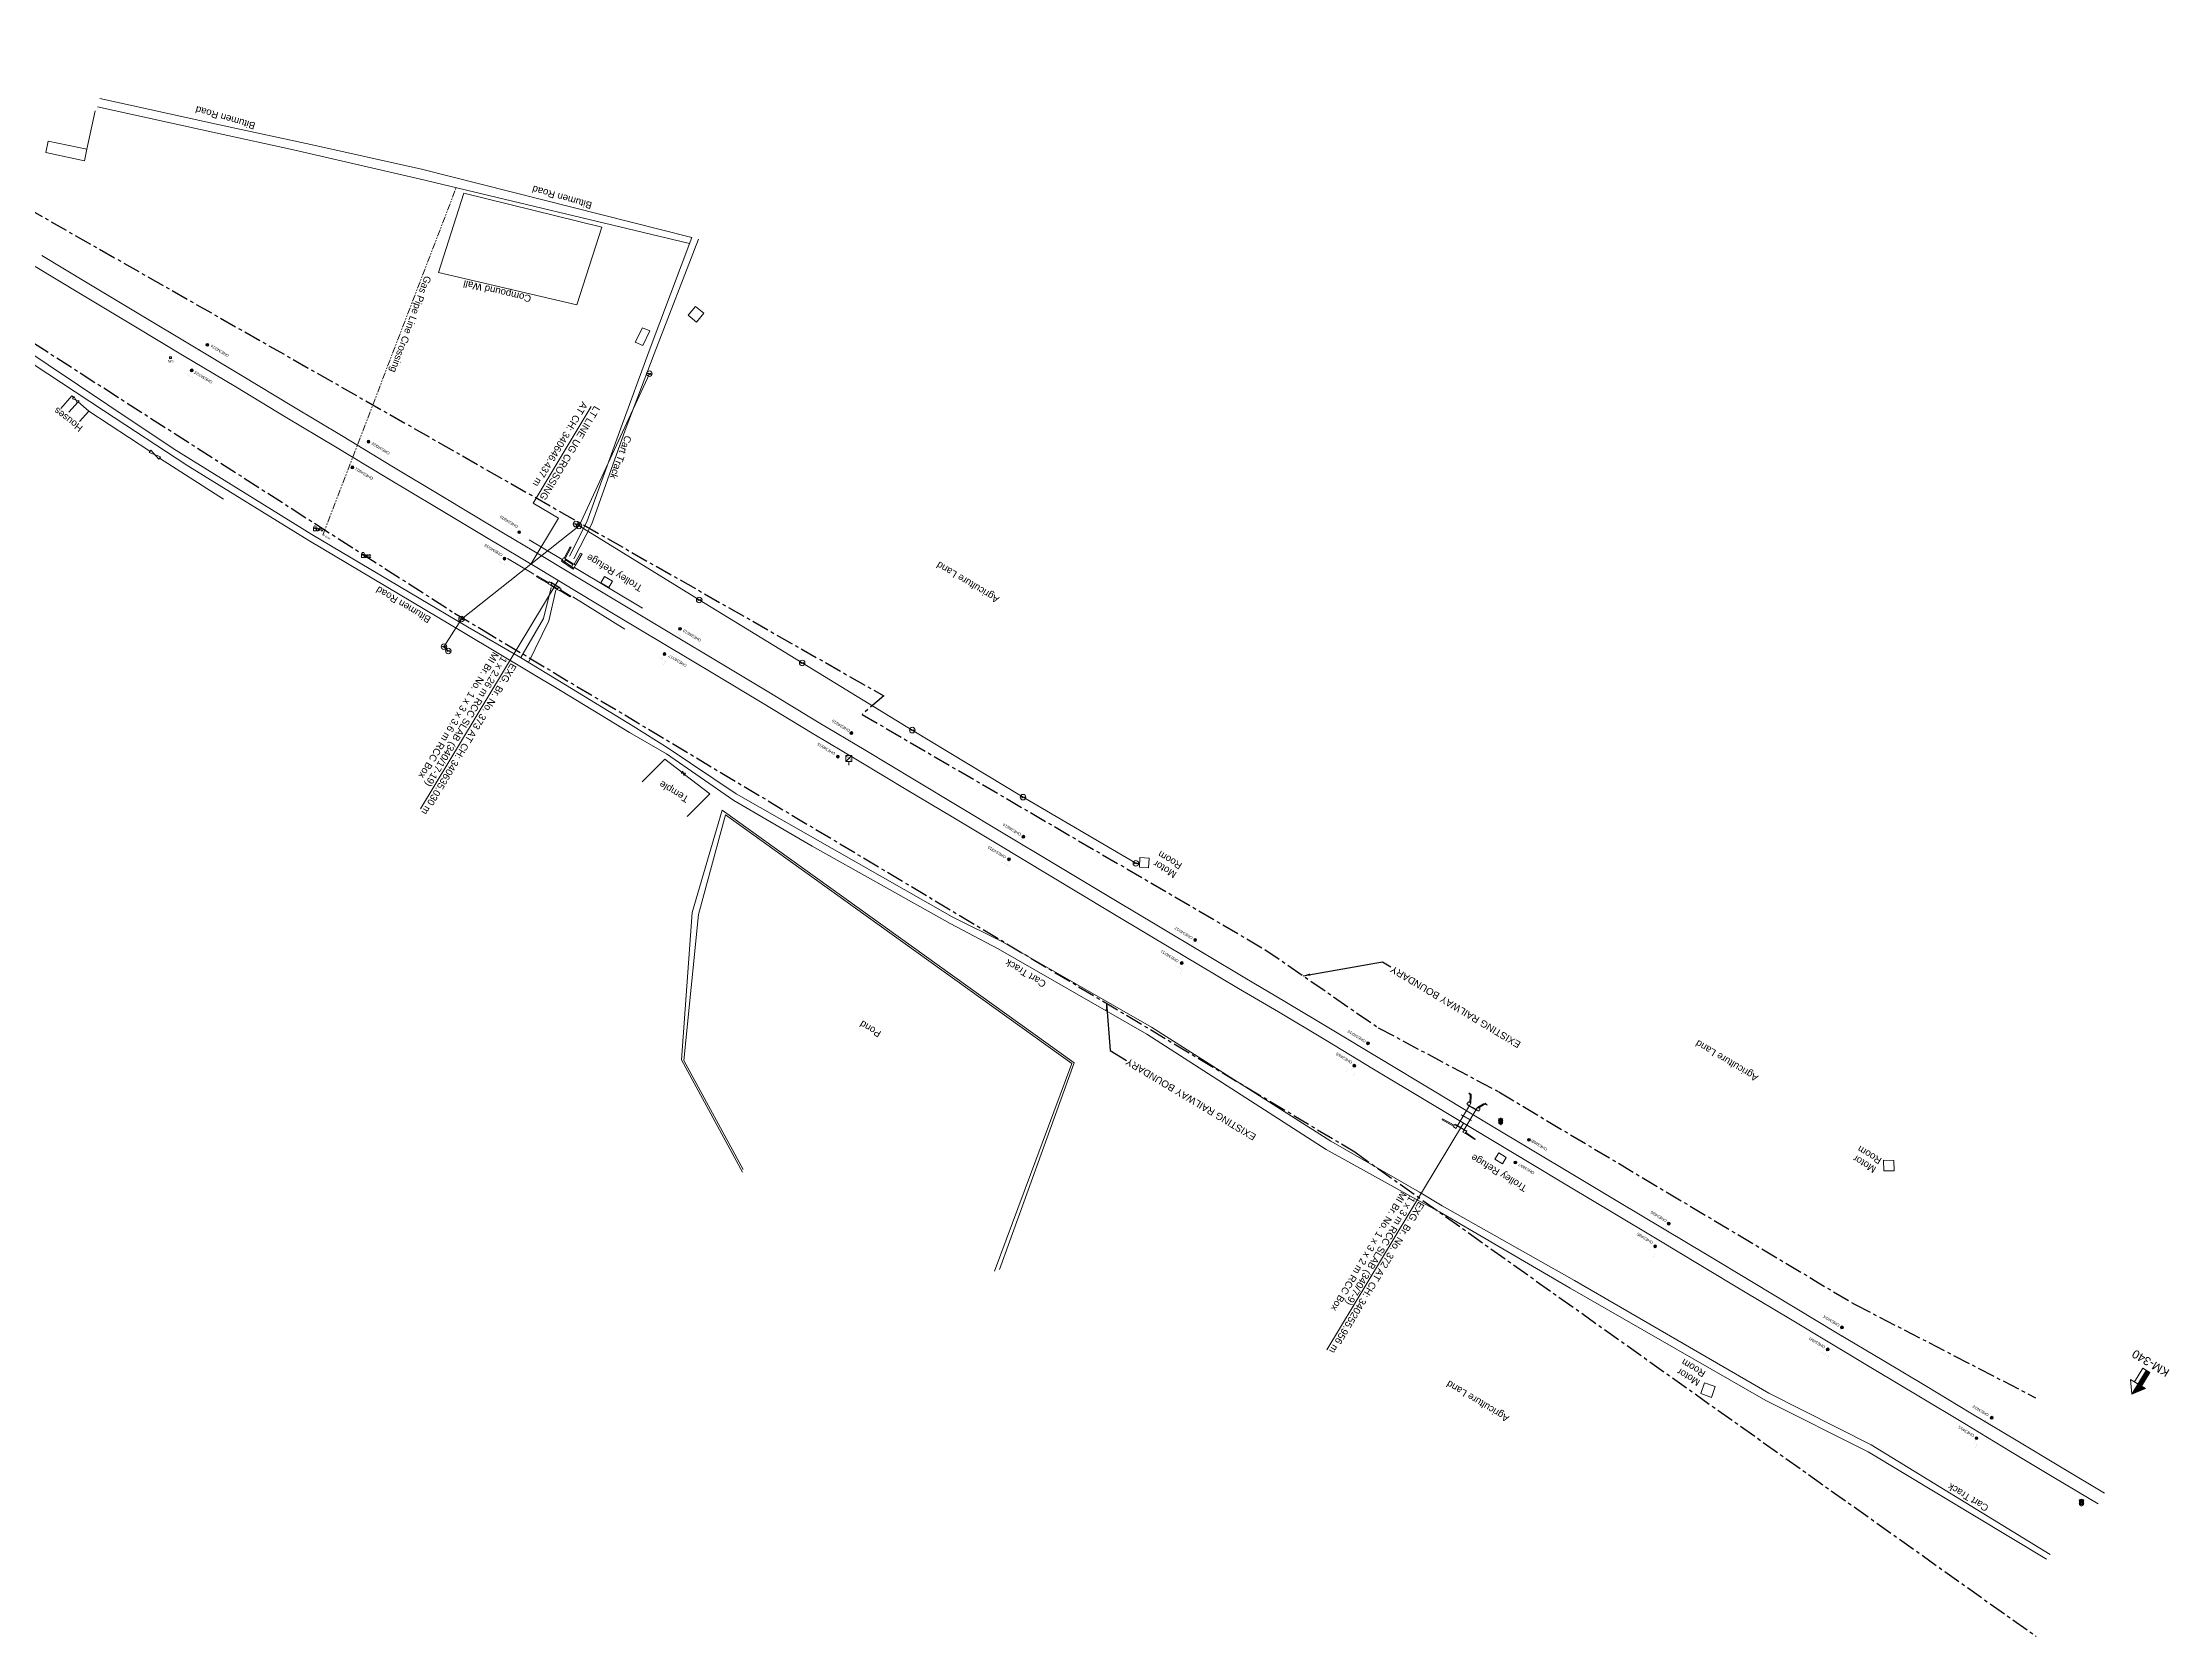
# Model space of a CAD drawing. Header units: metres. Extents: x 593168 to 611286, y 3401475 to 3412398.
# Drawn here: x 610522 to 611286, y 3401475 to 3402047 of the extents above; entities that cross this region are included whole.
import ezdxf
from ezdxf.enums import TextEntityAlignment as Align

# ---------------------------------------------------------------- set-up
doc = ezdxf.new("R2010")
doc.units = ezdxf.units.M
doc.header["$MEASUREMENT"] = 0
doc.linetypes.add('CENTER', pattern=[2, 1.25, -0.25, 0.25, -0.25])
doc.linetypes.add('PHANTOM', pattern=[2.5, 1.25, -0.25, 0.25, -0.25, 0.25, -0.25])
for name, color, linetype, lineweight in [('BRIDGE DETAILS PLAN', 7, 'Continuous', 0), ('Cart Track', 34, 'Continuous', 0), ('Commercial Building Pucca', 251, 'Continuous', 0), ('Compound Wall', 251, 'Continuous', 0), ('Culvert Parapet', 7, 'Continuous', 0), ('Electric Pole', 251, 'Continuous', 0), ('Existing IR Track', 7, 'Continuous', 0), ('Gate', 251, 'Continuous', 0), ('GPS', 251, 'Continuous', 0), ('Grill', 251, 'Continuous', 0), ('HT & LT DETAILS IN PLAN', 7, 'Continuous', 0), ('KM STONE', 7, 'Continuous', 0), ('Ofc Pillar', 251, 'Continuous', 0), ('OHE MAST', 8, 'Continuous', 0), ('OHE MAST TEXT', 8, 'Continuous', 0), ('Pipe line-Pertolium', 148, 'PHANTOM', 0), ('Pond Bottom', 5, 'Continuous', 0), ('Pond Top', 5, 'Continuous', 0), ('PWR_LINE', 134, 'POWER', 0), ('Religious_Place', 251, 'Continuous', 0), ('Residential Building Pucca', 251, 'Continuous', 0), ('SFL', 7, 'Continuous', 0), ('Side Details', 251, 'Continuous', 0), ('Sign Board', 251, 'Continuous', 0), ('Subroad Edge', 34, 'Continuous', 0), ('Text1', 251, 'Continuous', 0), ('Trolley Stand', 251, 'Continuous', 0), ('Wing Wall', 7, 'Continuous', 0), ('WL', 7, 'Continuous', 0)]:
    doc.layers.add(name, color=color, linetype=linetype, lineweight=lineweight)
doc.layers.add('Existing Railway Boundary', color=7, linetype='CENTER')
doc.styles.add('CUT-FILL', font='cut-fill.shx', dxfattribs={"height": 2})
doc.styles.add('notes', font='romans.shx', dxfattribs={"height": 2})
doc.styles.get("Standard").update_dxf_attribs({"font": 'arial.ttf'})
doc.styles.add('street name', font='tahoma.ttf', dxfattribs={"height": 2})
doc.styles.add('Style-Arial', font='arial.ttf')
doc.linetypes.add('POWER', pattern='A,10,-0.2,[131,ltypeshp.shx,S=0.4,R=0,X=-0.2,Y=0],-0.2,[131,ltypeshp.shx,S=0.4,R=180,X=1.2,Y=0],-1.2,-0.2,[131,ltypeshp.shx,S=0.4,R=0,X=-0.2,Y=0],-0.2,[131,ltypeshp.shx,S=0.4,R=180,X=1.2,Y=0],-1.2,-0.2,[131,ltypeshp.shx,S=0.4,R=0,X=-0.2,Y=0],-0.2,[131,ltypeshp.shx,S=0.4,R=180,X=1.2,Y=0],-1.2', length=14.8)
doc.dimstyles.new('ISO-25', dxfattribs={"dimtxt": 2.5, "dimasz": 2.5, "dimexe": 1.25, "dimexo": 0.625, "dimtad": 1, "dimtxsty": 'Standard', "dimcen": 2.5, "dimadec": 0, "dimazin": 0, "dimtfac": 1, "dimtmove": 0, "dimatfit": 3, "dimfxl": 1, "dimarcsym": 0})

# ---------------------------------------------------------------- blocks, each defined once
blk = doc.blocks.new('GT')
at = {"layer": 'Gate'}
for p, q in [((-0.5, -0.5), (-0.5, 0.5)), ((-0.5, 0.5), (0.5, -0.5)), ((0.5, 0.5), (0.5, -0.5))]:
    blk.add_line(p, q, dxfattribs=at)
blk.add_lwpolyline([(0.5, 0.5), (-0.5, -0.5)], dxfattribs=at)
blk = doc.blocks.new('EP')
blk.add_hatch(color=8).paths.add_polyline_path([(-0.21, -0.05), (-0.21, 0.16), (-0.93, -0.01), (-0.31, 0.07), (-0.31, -0.19), (0.31, 0), (0.31, -0.24), (0.94, -0.01), (0.41, -0.1), (0.43, 0.15)])
at = {"color": 8}
for p, q in [((-0.93, -0.01), (-0.21, 0.16)), ((-0.31, 0.07), (-0.93, -0.01)), ((-0.31, -0.19), (-0.31, 0.07)), ((0.31, 0), (-0.31, -0.19)), ((-0.21, 0.16), (-0.21, -0.05)), ((-0.21, -0.05), (0.43, 0.15)), ((0.31, -0.24), (0.31, 0)), ((0.43, 0.15), (0.41, -0.1)), ((0.94, -0.01), (0.31, -0.24)), ((0.41, -0.1), (0.94, -0.01))]:
    blk.add_line(p, q, dxfattribs=at)
blk.add_circle((0, 0), 1, dxfattribs=at)
blk = doc.blocks.new('SIG')
for color, points in [(1, [(-0.22, 0.42, 0.180295), (-0.01, 0.33, -0.00255), (0.01, 0.33, -0.00255), (0.02, 0.33, 0.180295), (0.23, 0.42, -0.002654), (0.25, 0.44, 0.184495), (0.33, 0.65, 1.000001), (-0.32, 0.65, 0.184495), (-0.24, 0.44, -0.002654)]), (2, [(0.23, -0.23, -0.002654), (0.25, -0.21, 0.184495), (0.33, 0.01, 1.000001), (-0.32, 0.01, 0.184495), (-0.24, -0.21, -0.002654), (-0.22, -0.23, 0.180295), (-0.01, -0.32, -0.00255), (0.01, -0.32, -0.00255), (0.02, -0.32, 0.180295)]), (3, [(0.23, -0.88, -0.002654), (0.25, -0.86, 0.184495), (0.33, -0.64, 1.000001), (-0.32, -0.64, 0.184495), (-0.24, -0.86, -0.002654), (-0.22, -0.88, 0.395599)])]:
    blk.add_hatch(color=color).paths.add_polyline_path(points)
for p, q in [((-0.31, 0.98), (-0.32, -0.9)), ((0.33, -0.9), (0.32, 0.98))]:
    blk.add_line(p, q)
for points in [[(-0.31, 0.98), (-0.81, 0.98, 0.198758), (-0.42, 0.41, 0.003814), (-0.31, 0.39, 0.003814)], [(-0.31, 0.33), (-0.81, 0.33, 0.198758), (-0.42, -0.23, 0.003727), (-0.32, -0.26, 0.003727)], [(0.32, 0.98), (0.82, 0.98, -0.198758), (0.44, 0.41, -0.003814), (0.32, 0.39, -0.003814)], [(0.32, 0.33), (0.82, 0.33, -0.198758), (0.44, -0.23, -0.003727), (0.33, -0.26, -0.003727)], [(-0.32, -0.32), (-0.81, -0.32, 0.198758), (-0.42, -0.88, 0.003639), (-0.32, -0.9)], [(0.33, -0.32), (0.82, -0.32, -0.198758), (0.44, -0.88, -0.003639), (0.33, -0.9)]]:
    blk.add_lwpolyline(points, format="xyb")
for centre, radius, start, end in [((0.01, 0.91), 0.324, 12.40488, 167.59512), ((0.01, 0.81), 0.357, 27.75781, 152.24219), ((0.01, -0.9), 0.324, 181.45715, 358.54285)]:
    blk.add_arc(centre, radius, start, end)
blk = doc.blocks.new('WL')
at = {"layer": 'WL'}
for p, q in [((1.07, 3.42), (-1.06, 3.42)), ((-1.06, 3.42), (-1.06, 1.29)), ((-1.06, 1.29), (1.07, 1.29)), ((0, 1.29), (0, 0)), ((1.07, 1.29), (1.07, 3.42))]:
    blk.add_line(p, q, dxfattribs=at)
blk.add_lwpolyline([(-1.06, 1.29), (1.07, 3.42)], dxfattribs=at)
at = {"layer": 'WL', "style": 'CUT-FILL'}
for s, p in [('W', (-0.08, 3.25)), ('L', (0.61, 2.26))]:
    blk.add_text(s, height=0.739, rotation=180, dxfattribs=at).set_placement(p)
blk = doc.blocks.new('OFC')
at = {"ltscale": 5}
for p, q in [((-0.46, 0), (-0.46, 1.23)), ((-0.46, 0), (0.46, 0)), ((0.46, 0), (0.46, 1.23))]:
    blk.add_line(p, q, dxfattribs=at)
blk.add_arc((0, 1.36), 0.48, 343.89789, 196.10211, dxfattribs=at)
at = {"ltscale": 5, "style": 'notes'}
blk.add_text('OFC', height=0.246, rotation=0, dxfattribs=at).set_placement((-0.33, 0.84))
at = {"style": 'notes'}
blk.add_text('OFC', height=0.937, dxfattribs=at).set_placement((0.48, 0.02, -359.18))
blk = doc.blocks.new('GPS')
at = {"const_width": 0.0279}
blk.add_lwpolyline([(0.56, -0.56), (-0.56, -0.56), (-0.56, 0.56), (0.56, 0.56)], close=True, dxfattribs=at)
blk.add_lwpolyline([(0.33, -0.33), (-0.33, -0.33), (-0.33, 0.33), (0.33, 0.33)], close=True)
at = {"style": 'street name'}
blk.add_text('GPS', height=0.868, rotation=180, dxfattribs=at).set_placement((1.07, -0.84, -111.29))
blk = doc.blocks.new('KM POST PLAN')
h = blk.add_hatch(color=256)
h.dxf.hatch_style = 1
h.paths.add_polyline_path([(0, -8.5), (-3, -8.5), (-3, -20), (0, -20)])
h.paths.add_polyline_path([(0, -8.5), (0, 0), (-6.3, -8.5)])
for points in [[(0, 0), (-6.3, -8.5), (6.3, -8.5)], [(0, 0), (0, -20)], [(0, 0), (6.3, -8.5)], [(3, -8.5), (3, -20), (-3, -20), (-3, -8.5)]]:
    blk.add_lwpolyline(points)
at = {"style": 'Style-Arial'}
blk.add_attdef('KM-POST', text='', height=6, dxfattribs=at).set_placement((0, -26, -263.9), align=Align.MIDDLE_CENTER)
blk = doc.blocks.new('OHE MAST')
h = blk.add_hatch(color=256)
h.dxf.hatch_style = 1
edge = h.paths.add_edge_path()
edge.add_arc((0, 0), 0.514, 0, 360)
at = {"const_width": 0.01}
for points in [[(1.5, 3.5), (1.5, 2), (-1.5, 2), (-1.5, 3.5)], [(0, 2), (0, 0)]]:
    blk.add_lwpolyline(points, dxfattribs=at)
blk.add_circle((0, 0), 0.514)

msp = doc.modelspace()

# ---------------------------------------------------------------- linework, layer by layer
at = {"layer": 'BRIDGE DETAILS PLAN', "lineweight": 13, "flags": 128}
for points in [[(610707.2652, 3401854.2034), (610657.8987, 3401772.1237)], [(611032.3895, 3401659.2922), (610983.3441, 3401577.7898)]]:
    msp.add_lwpolyline(points, dxfattribs=at)
at = {"layer": 'Cart Track'}
for points in [[(610711.3096, 3401862.8796, 260.6015), (610717.572, 3401875.2585, 260.4515), (610729.7448, 3401908.9248, 260.7554), (610739.953, 3401936.6863, 260.8264), (610755.3159, 3401977.4272, 261.2583)], [(610712.9656, 3401861.9464, 260.2786), (610719.3189, 3401874.5026, 260.4195), (610731.3844, 3401908.1396, 260.7834), (610741.7994, 3401935.633, 260.9104), (610757.6984, 3401976.8309, 261.2593)], [(610704.7633, 3401851.6811, 260.0246), (610701.9835, 3401840.5343, 259.8857), (610693.8665, 3401826.515, 260.2446)], [(610706.4113, 3401850.752, 260.0576), (610703.9093, 3401839.6324, 260.1126), (610696.6182, 3401824.6645, 260.3315)], [(610708.6736, 3401814.2792, 260.4035), (610732.8761, 3401799.6113, 260.5345), (610746.1433, 3401791.8766, 260.5795), (610770.3457, 3401775.1481, 260.2905), (610798.5168, 3401758.7955, 260.1226), (610848.0437, 3401730.9574, 259.8977), (610865.35, 3401721.8648, 259.7557), (610918.6631, 3401691.2843, 259.9706), (610983.0634, 3401649.7871, 260.2346), (611015.338, 3401631.9806, 260.3025), (611023.773, 3401627.4021, 260.2266), (611070.7234, 3401599.9688, 260.2686), (611141.0376, 3401559.6447, 260.3395), (611177.741, 3401541.1698, 260.4475), (611241.8165, 3401502.6092, 260.6225), (611241.8165, 3401502.6092, 260.6225)], [(610709.9547, 3401816.6719, 260.3065), (610709.9547, 3401816.6719, 260.3065), (610734.1648, 3401801.8354, 260.4265), (610746.7689, 3401793.9341, 260.5725), (610771.1819, 3401777.582, 260.2816), (610848.8188, 3401733.3575, 259.7737), (610866.7982, 3401724.4464, 259.7807), (610920.3612, 3401693.6929, 259.9836), (610984.7771, 3401652.7408, 260.1276), (611016.6414, 3401634.4462, 260.2616), (611024.7453, 3401629.5466, 260.1396), (611072.2841, 3401602.771, 260.1746), (611142.0536, 3401562.2542, 260.2466), (611178.757, 3401543.7793, 260.3545), (611243.1249, 3401504.3284, 260.5265), (611243.1249, 3401504.3284, 260.5265)]]:
    msp.add_polyline3d(points, dxfattribs=at)
at = {"layer": 'Commercial Building Pucca'}
for points in [[(610753.9602, 3401949.4299, 262.6259), (610756.9744, 3401946.97, 261.2743), (610759.5734, 3401950.1763, 261.3023), (610756.5591, 3401952.6361, 262.6539)], [(610916.1996, 3401754.6353, 264.2414), (610919.4692, 3401754.3842, 264.2424), (610919.3, 3401750.9384, 264.2284), (610916.0304, 3401751.1895, 264.2284)], [(611186.9148, 3401645.8596, 261.3762), (611183.1817, 3401645.9154, 261.0263), (611183.3443, 3401642.1494, 261.0833), (611187.0938, 3401642.0933, 261.0833)], [(611117.5923, 3401562.1685, 261.5222), (611118.9362, 3401566.0462, 260.7204), (611122.8251, 3401564.6202, 260.7444), (611121.4559, 3401560.6693, 260.7444)]]:
    msp.add_polyline3d(points, close=True, dxfattribs=at)
at = {"layer": 'Compound Wall'}
for points in [[(610541.0217, 3402022.9273, 261.5462), (610538.039, 3402009.0907, 262.246)], [(610664.3049, 3401964.8623, 260.2816), (610673.4168, 3401993.2649, 260.5585), (610722.9295, 3401981.1006, 260.5585), (610713.9349, 3401953.186, 260.2816), (610664.3049, 3401964.8623, 260.2816)], [(610528.6793, 3401915.9189, 261.1619), (610532.5843, 3401920.47, 260.9923), (610533.1928, 3401919.8566, 260.8954)], [(610538.6863, 3401915.0106, 260.8714), (610560.6851, 3401900.602, 261.2033)], [(610564.148, 3401898.173, 261.2203), (610587.139, 3401883.3672, 260.5275)], [(610737.4627, 3401781.8527, 260.2106), (610745.6402, 3401790.0438, 260.6944), (610751.7177, 3401785.3306, 260.7584)], [(610752.7146, 3401784.5516, 260.6215), (610761.7314, 3401777.5489, 260.3105), (610753.5539, 3401769.3578, 259.8267)]]:
    msp.add_polyline3d(points, dxfattribs=at)
at = {"layer": 'Culvert Parapet'}
for points in [[(610710.0866, 3401861.7923, 263.5326), (610709.9155, 3401861.5579, 263.5426), (610712.5599, 3401859.9535, 263.5486), (610712.7311, 3401860.188, 263.5486)], [(610705.0254, 3401853.2072, 263.5056), (610704.675, 3401852.6719, 263.5346), (610707.0921, 3401851.1772, 263.4856), (610707.4387, 3401851.6707, 263.5156), (610708.3268, 3401851.2132, 263.5066), (610707.8461, 3401850.4126, 263.5076), (610706.9047, 3401850.9478, 263.4856), (610704.4876, 3401852.4424, 263.5346), (610703.656, 3401852.9499, 263.5066), (610704.1328, 3401853.7102, 263.5166)], [(611033.9865, 3401665.8989, 263.4956), (611033.8706, 3401665.7021, 263.4966), (611037.2503, 3401663.7929, 263.4736), (611037.3662, 3401663.9896, 263.4736)], [(611033.1049, 3401656.4956, 263.4206), (611033.1597, 3401656.637, 263.3886), (611029.7773, 3401658.6142, 263.3726), (611029.7213, 3401658.4697, 263.3726)], [(611031.7417, 3401662.242, 263.4296), (611035.1935, 3401660.3687, 263.5076), (611035.1646, 3401660.2534, 263.5026), (611031.7121, 3401662.127, 263.5026)]]:
    msp.add_polyline3d(points, close=True, dxfattribs=at)
at = {"layer": 'Existing IR Track', "color": 0, "lineweight": 15, "flags": 128}
for points in [[(611262.6323, 3401526.3279), (611246.7867, 3401535.8017), (611230.8273, 3401545.3437), (611214.6138, 3401555.1093), (611198.2232, 3401564.9814), (611182.7919, 3401574.2083), (611167.2154, 3401583.5222), (611151.5639, 3401592.9341), (611135.8014, 3401602.4126), (611119.9172, 3401611.9336), (611088.4357, 3401630.8176), (611072.8732, 3401640.1599), (611057.0816, 3401649.6197), (611041.3053, 3401659.0706), (611021.8321, 3401670.7725), (611002.309, 3401682.5046), (610985.2277, 3401692.7658), (610968.1925, 3401702.9994), (610953.9213, 3401711.4408), (610939.8177, 3401719.7829), (610922.2562, 3401730.3463), (610907.4345, 3401739.262), (610885.9274, 3401752.1667), (610867.1178, 3401763.4503), (610851.1284, 3401773.0439), (610835.2501, 3401782.5708), (610817.733, 3401793.0948), (610800.4735, 3401803.4641), (610782.8851, 3401814.037), (610765.5937, 3401824.4315), (610747.9809, 3401834.9932), (610730.6281, 3401845.399), (610716.2771, 3401854.0218), (610702.3279, 3401862.4033), (610683.8689, 3401873.4621), (610665.7192, 3401884.3357), (610647.5987, 3401895.2813), (610630.0907, 3401905.8569), (610611.6728, 3401916.9286), (610593.8639, 3401927.6338), (610574.8462, 3401939.0495), (610557.9143, 3401949.2127), (610538.152, 3401961.0733), (610521.8322, 3401970.8679)], [(611260.2865, 3401522.4995), (611244.4515, 3401532.0177), (611228.8696, 3401541.3839), (611212.2953, 3401551.3595), (611195.954, 3401561.1949), (611180.4764, 3401570.4598), (611149.2416, 3401589.1768), (611133.5167, 3401598.6095), (611117.595, 3401608.1745), (611101.9307, 3401617.585), (611086.1173, 3401627.0671), (611070.7618, 3401636.2748), (611054.7617, 3401645.8658), (611039.1935, 3401655.1978), (611019.5226, 3401667.0351), (611000.1454, 3401678.6957), (610982.9202, 3401689.0323), (610965.9575, 3401699.2114), (610951.5954, 3401707.6797), (610937.9171, 3401715.7447), (610919.916, 3401726.5587), (610905.3403, 3401735.3156), (610883.5816, 3401748.3718), (610864.9395, 3401759.5579), (610848.7773, 3401769.2387), (610832.8964, 3401778.7509), (610815.3727, 3401789.2763), (610798.5245, 3401799.3962), (610780.5201, 3401810.2108), (610763.421, 3401820.4817), (610745.6154, 3401831.1642), (610728.3352, 3401841.5317), (610713.9172, 3401850.2028), (610700.2308, 3401858.4339), (610681.515, 3401869.6506), (610663.6252, 3401880.3724), (610645.2136, 3401891.428), (610627.3086, 3401902.1794), (610609.256, 3401913.0191), (610591.4767, 3401923.6946), (610572.4304, 3401935.1388), (610555.4568, 3401945.3376), (610535.7329, 3401957.1598), (610519.4689, 3401966.9081)]]:
    msp.add_lwpolyline(points, dxfattribs=at)
at = {"layer": 'Existing Railway Boundary', "ltscale": 5}
for points in [[(610412.2426, 3402047.4072), (610824.2343, 3401812.7137), (610816.4467, 3401806.0872), (610961.1072, 3401721.668), (611001.8155, 3401693.5189), (611045.0981, 3401670.4754), (611172.8748, 3401594.2137), (611237.8075, 3401560.6603)], [(610384.1916, 3402025.9612), (610670.0185, 3401842.4981), (610679.7056, 3401836.6947), (610993.3567, 3401648.9241), (611238.0931, 3401474.8868)]]:
    msp.add_lwpolyline(points, dxfattribs=at)
at = {"layer": 'Grill'}
for points in [[(610708.7143, 3401861.7304, 263.2507), (610696.8311, 3401868.7293, 263.2037)], [(610689.1214, 3401862.1024, 263.2747), (610698.5325, 3401856.4186, 263.0837)], [(610737.6239, 3401844.1799, 263.2597), (610713.2074, 3401858.8549, 263.2067)], [(610712.5177, 3401848.2811, 263.2537), (610731.266, 3401836.7257, 263.2277)]]:
    msp.add_polyline3d(points, dxfattribs=at)
at = {"layer": 'HT & LT DETAILS IN PLAN', "lineweight": 13, "flags": 128}
msp.add_lwpolyline([(610697.4871, 3401860.0781), (610707.3485, 3401876.5325), (610698.3042, 3401881.953), (610719.1314, 3401916.7042)], dxfattribs=at)
msp.add_lwpolyline([(610697.4871, 3401860.0781), (610707.3485, 3401876.5325), (610698.3042, 3401881.953), (610719.1314, 3401916.7042)], dxfattribs=at)
at = {"layer": 'Pipe line-Pertolium', "ltscale": 2}
msp.add_lwpolyline([(610622.762, 3401870.4557), (610670.6768, 3401995.3065)], dxfattribs=at)
at = {"layer": 'Pond Bottom'}
msp.add_polyline3d([(610773.7619, 3401642.6361, 259.2339), (610752.3706, 3401681.7824, 259.1549), (610757.6611, 3401734.2013, 259.2489), (610767.4111, 3401770.0537, 259.2079), (610891.7429, 3401680.7463, 259.2369), (610864.0308, 3401606.0626, 259.2918)], dxfattribs=at)
at = {"layer": 'Pond Top'}
msp.add_polyline3d([(610773.4369, 3401641.6943, 259.4688), (610751.5779, 3401682.0174, 259.6607), (610755.4458, 3401734.9166, 259.6857), (610766.2365, 3401771.6572, 259.7597), (610892.5501, 3401680.8983, 259.5768), (610865.751, 3401606.73, 259.7197)], dxfattribs=at)
at = {"layer": 'PWR_LINE', "flags": 128}
for points, elevation in [([(610667.8304, 3401828.8556), (610666.2715, 3401830.4056), (610672.5792, 3401840.3437), (610714.7745, 3401873.7743), (610740.0591, 3401928.4626)], 260.3305), ([(610667.8304, 3401828.8556), (610666.2715, 3401830.4056), (610672.5792, 3401840.3437), (610714.7745, 3401873.7743), (610740.0591, 3401928.4626)], 260.3305), ([(610714.7745, 3401873.7743), (610757.9455, 3401847.1768), (610794.925, 3401824.5751), (610834.4517, 3401800.4411), (610874.2361, 3401776.3491), (610914.725, 3401752.5955)], 261.0403), ([(610714.7745, 3401873.7743), (610757.9455, 3401847.1768), (610794.925, 3401824.5751), (610834.4517, 3401800.4411), (610874.2361, 3401776.3491), (610914.725, 3401752.5955)], 261.0403)]:
    msp.add_lwpolyline(points, dxfattribs=dict(at, elevation=elevation))
at = {"layer": 'Religious_Place'}
msp.add_polyline3d([(610734.9868, 3401939.7228, 260.6185), (610737.6563, 3401938.5609, 260.6334), (610740.2134, 3401943.7957, 260.8714), (610737.5439, 3401944.9576, 260.8714)], close=True, dxfattribs=at)
at = {"layer": 'Residential Building Pucca'}
msp.add_polyline3d([(610538.0329, 3402009.0491, 262.248), (610537.1277, 3402004.9084, 262.3409), (610523.266, 3402007.8789, 262.3989), (610524.1715, 3402012.0205, 262.3989)], close=True, dxfattribs=at)
msp.add_polyline3d([(610531.6054, 3401914.6283, 260.9783), (610534.9315, 3401918.3596, 260.9783), (610538.6841, 3401915.0145, 260.8704), (610535.358, 3401911.2832, 260.8704)], dxfattribs=at)
at = {"layer": 'SFL'}
for points in [[(611030.1253, 3401658.1436, 262.6289), (611034.5818, 3401665.6526, 262.6958)], [(611037.0034, 3401664.1358, 262.7588), (611032.5041, 3401656.784, 262.6119)]]:
    msp.add_polyline3d(points, dxfattribs=at)
at = {"layer": 'Subroad Edge'}
for points in [[(610541.8424, 3402024.334, 261.3862), (610584.8117, 3402014.8115, 261.2393), (610612.2691, 3402008.8847, 261.1353), (610657.34, 3401998.5075, 260.8394), (610754.4738, 3401975.1939, 260.7719)], [(610542.6738, 3402027.3096, 261.3672), (610585.6105, 3402017.9003, 261.2193), (610618.4366, 3402010.7721, 261.1383), (610658.2387, 3402001.924, 260.7674), (610755.3159, 3401977.4272, 261.2583)], [(610513.5974, 3401938.7336, 260.9064), (610545.6175, 3401917.3088, 260.7154), (610569.4278, 3401901.3556, 260.6314), (610618.8749, 3401870.7274, 260.3835), (610674.7263, 3401837.5073, 260.3375), (610693.8093, 3401826.4834, 260.2416), (610709.9547, 3401816.6719, 260.3065)], [(610513.8004, 3401935.1233, 260.8854), (610544.0417, 3401915.2308, 260.7094), (610574.2441, 3401895.3341, 260.6055), (610617.7102, 3401868.5467, 260.4145), (610673.2405, 3401835.5568, 260.3215), (610708.6736, 3401814.2792, 260.4035)]]:
    msp.add_polyline3d(points, dxfattribs=at)
at = {"layer": 'Trolley Stand'}
for points in [[(610722.6485, 3401853.2916, 263.5146), (610723.9257, 3401855.6532, 263.5136), (610726.7405, 3401853.9963, 263.5386), (610725.4633, 3401851.6346, 263.5386)], [(611045.0574, 3401648.6088, 263.3736), (611047.7854, 3401646.8993, 263.4026), (611046.3969, 3401644.6517, 263.3207), (611043.6687, 3401646.3613, 263.3207)]]:
    msp.add_polyline3d(points, close=True, dxfattribs=at)
at = {"layer": 'Wing Wall'}
for points in [[(610711.629, 3401866.2407, 261.4612), (610709.4593, 3401862.2426, 262.6139), (610709.7466, 3401862.0591, 262.6189), (610711.9849, 3401866.1835, 262.6189)], [(610713.0646, 3401860.0107, 262.6419), (610713.5604, 3401859.7071, 263.5476), (610715.8585, 3401863.7444, 261.4262), (610715.3627, 3401864.0479, 260.5205)], [(610699.4643, 3401855.5423, 263.1677), (610703.7033, 3401853.0926, 263.2117), (610703.8766, 3401853.3772, 263.2827), (610699.6375, 3401855.827, 263.2827)], [(610708.4323, 3401861.079, 263.5296), (610712.6421, 3401858.3065, 263.5396), (610712.9629, 3401858.6203, 263.5256), (610708.6938, 3401861.4856, 263.5286)], [(610704.649, 3401853.5489, 263.5276), (610704.5962, 3401853.4447, 263.5196), (610707.9164, 3401851.4429, 263.5176), (610707.9692, 3401851.5471, 263.5256)], [(610711.6501, 3401848.2908, 263.2127), (610707.9372, 3401850.567, 263.2037), (610708.1474, 3401850.8582, 263.3946), (610711.8603, 3401848.582, 263.3946)], [(611030.1235, 3401658.2146, 263.4056), (611029.6399, 3401658.4932, 263.4146), (611029.683, 3401658.6062, 263.3916), (611029.2568, 3401658.8789, 263.4106), (611028.8569, 3401657.9907, 263.4156), (611029.7236, 3401657.3263, 263.4156)], [(611032.6102, 3401656.7215, 263.4196), (611033.0867, 3401656.4598, 263.4226), (611033.1915, 3401656.6217, 263.4156), (611033.5509, 3401656.4092, 263.4076), (611032.9501, 3401655.5314, 263.4106), (611032.1473, 3401655.9944, 263.4226)]]:
    msp.add_polyline3d(points, close=True, dxfattribs=at)
for points in [[(610710.0866, 3401861.7923, 263.5326), (610709.1654, 3401862.2851, 263.5436), (610708.6938, 3401861.4856, 263.5286), (610709.5179, 3401860.9843, 263.5386), (610709.9155, 3401861.5579, 263.5426)], [(610712.7311, 3401860.188, 263.5486), (610713.5642, 3401859.6949, 262.7018), (610712.9629, 3401858.6203, 263.5256), (610712.1224, 3401859.1349, 263.5466), (610712.5599, 3401859.9535, 263.5486)], [(611034.5803, 3401665.5514, 263.4026), (611035.0095, 3401666.4009, 263.3726), (611034.1466, 3401666.8656, 263.3936), (611033.622, 3401666.0823, 263.3946), (611034.5803, 3401665.5514, 263.4026)], [(611035.0377, 3401666.5275, 262.9168), (611035.1831, 3401668.948, 261.8811), (611035.1898, 3401669.5951, 261.8831), (611034.3046, 3401670.1865, 261.8341), (611034.8296, 3401669.4823, 261.9641), (611034.8476, 3401668.9316, 262.075), (611034.6491, 3401666.6837, 262.9318)], [(611036.9798, 3401664.1996, 263.3956), (611037.4594, 3401664.9372, 263.3866), (611038.3858, 3401664.4289, 263.3736), (611037.8748, 3401663.5921, 263.3657), (611036.9798, 3401664.1996, 263.3956)], [(611037.5321, 3401665.0065, 262.9268), (611039.6084, 3401666.2031, 261.9461), (611040.184, 3401666.4401, 261.8881), (611040.9056, 3401665.7692, 262.337), (611040.206, 3401666.043, 262.158), (611039.8513, 3401665.917, 262.16), (611037.9589, 3401664.7887, 262.9608)], [(611029.0612, 3401658.489, 263.1807), (611024.8876, 3401660.8674, 263.1097), (611024.7059, 3401660.4586, 263.0877), (611028.8446, 3401658.172, 263.1137)], [(611033.3009, 3401655.9198, 263.2027), (611036.6094, 3401653.4702, 263.1127), (611036.464, 3401653.3461, 263.1057), (611033.0935, 3401655.6436, 263.1387)]]:
    msp.add_polyline3d(points, dxfattribs=at)

# ---------------------------------------------------------------- block references
at = {"layer": 'Electric Pole', "xscale": 0.9997078270183116, "yscale": 0.9997078270183116, "zscale": 0.9997078270183116}
for p in [(610740.0591, 3401928.4626, 261.0433), (610713.6852, 3401874.4311, 261.2553), (610714.7745, 3401873.7743, 261.0403), (610757.9455, 3401847.1768, 260.4705), (610672.5792, 3401840.3437, 260.2176), (610666.2715, 3401830.4056, 261.7321), (610667.8304, 3401828.8556, 260.3305), (610794.925, 3401824.5751, 260.6314), (610834.4517, 3401800.4411, 260.7164), (610874.2361, 3401776.3491, 260.6744), (610914.725, 3401752.5955, 264.6613)]:
    msp.add_blockref('EP', p, dxfattribs=at)
at = {"layer": 'Gate', "yscale": 0.9997078268568408}
for p, xscale, zscale, rotation in [((610534.0622, 3401919.1081, 0.0756), 2.294351242939869, 2.294351242939869, 319.2534411004461), ((610562.4165, 3401899.3875, 0.0756), 4.229853011458577, 4.229853011458577, 325.2534411024047), ((610752.2162, 3401784.9411, 0.0756), 1.265126206530393, 1.265126206530393, 322.2534410914485)]:
    msp.add_blockref('GT', p, dxfattribs=dict(at, xscale=xscale, zscale=zscale, rotation=rotation))
at = {"layer": 'GPS'}
msp.add_blockref('GPS', (610568.144, 3401934.208, 263.193), dxfattribs=at)
at = {"layer": 'KM STONE', "xscale": 0.5, "yscale": 0.5, "zscale": 0.5, "rotation": 148.9903102435466}
msp.add_blockref('KM POST PLAN', (611272.4707, 3401561.8755, 263.9475), dxfattribs=at).add_auto_attribs({'KM-POST': 'KM-340'})
at = {"layer": 'Ofc Pillar', "xscale": 0.9997078270183116, "yscale": 0.9997078270183116, "zscale": 0.9997078270183116}
for p in [(610619.94, 3401871.9743, 260.0336), (610637.177, 3401862.429, 259.9057)]:
    msp.add_blockref('OFC', p, dxfattribs=at)
at = {"layer": 'OHE MAST', "rotation": 149.0208306544456}
for p in [(610581.2775, 3401938.8013), (610575.6907, 3401929.6345), (610639.1892, 3401904.0401), (610633.3976, 3401894.8225), (610693.2762, 3401871.5552), (610688.0298, 3401862.0503), (610751.0534, 3401836.8285), (610745.4958, 3401827.7611), (610812.6027, 3401799.3941), (610807.7258, 3401790.9048), (610874.3521, 3401762.1531), (610869.1597, 3401754.032), (610936.0659, 3401725.0657), (610931.2061, 3401716.7693), (610998.1132, 3401687.9503), (610993.1937, 3401679.8921), (611055.9224, 3401653.2623), (611051.0377, 3401645.116), (611106.1192, 3401623.1768), (611101.2182, 3401615.0474), (611168.3205, 3401585.9026), (611163.2156, 3401577.9942), (611222.0997, 3401553.4497), (611216.6592, 3401546.1173)]:
    msp.add_blockref('OHE MAST', p, dxfattribs=at)
at = {"layer": 'Sign Board', "xscale": 0.9997078270183116, "yscale": 0.9997078270183116, "zscale": 0.9997078270183116}
for p in [(611045.7528, 3401659.8714, 263.4736), (611254.3305, 3401522.9473, 263.5556)]:
    msp.add_blockref('SIG', p, dxfattribs=at)
at = {"layer": 'WL', "xscale": 0.9997078270183116, "yscale": 0.9997078270183116, "zscale": 0.9997078270183116}
msp.add_blockref('WL', (610811.6514, 3401787.8745, 263.5486), dxfattribs=at)

# ---------------------------------------------------------------- texts
at = {"layer": 'BRIDGE DETAILS PLAN', "color": 10, "style": 'Style-Arial'}
for s, p in [('MI Br. No. 1 x 3 x 3.6 m RCC Box', (610683.949, 3401828.7892)), ('MI Br. No. 1 x 3 x 2 m RCC Box', (611010.0103, 3401634.9309))]:
    msp.add_text(s, height=2.5, rotation=239, dxfattribs=at).set_placement(p)
at = {"layer": 'BRIDGE DETAILS PLAN', "style": 'Style-Arial'}
for s, p in [('EXG. Br. No. 373 AT CH: 340635.030 m', (610690.3523, 3401824.7203)), ('1 x 2.26 m RCC SLAB (340/17-19)', (610686.9934, 3401827.1437)), ('EXG. Br. No. 372 AT CH: 340255.956 m', (611016.327, 3401631.2594)), ('1 x 3 m RCC SLAB (340/7-9)', (611013.1023, 3401633.3221))]:
    msp.add_text(s, height=2.5, rotation=239, dxfattribs=at).set_placement(p)
at = {"layer": 'Cart Track'}
for rotation, p in [(249.8247658, (610731.3907, 3401906.5075, 260.2516)), (149.0500792, (610882.7877, 3401709.9347, 259.7557)), (149.0500792, (611221.2689, 3401521.7255, 0.0756))]:
    msp.add_text('Cart Track', height=2.5, rotation=rotation, dxfattribs=at).set_placement(p)
at = {"layer": 'Existing Railway Boundary', "linetype": 'Continuous', "ltscale": 5}
for p in [(611007.1556, 3401715.9082, 613.7163), (610912.1145, 3401682.6999, 613.7163)]:
    msp.add_text('EXISTING RAILWAY BOUNDARY', height=2.5, rotation=149, dxfattribs=at).set_placement(p, align=Align.RIGHT)
at = {"layer": 'HT & LT DETAILS IN PLAN', "style": 'Style-Arial'}
for s, p in [('AT CH: 340646.437 m', (610715.9148, 3401918.632)), ('AT CH: 340646.437 m', (610715.9148, 3401918.632)), ('LT LINE UG CROSSING', (610720.3351, 3401917.1182)), ('LT LINE UG CROSSING', (610720.3351, 3401917.1182))]:
    msp.add_text(s, height=2.5, rotation=239.0648431, dxfattribs=at).set_placement(p)
at = {"layer": 'OHE MAST TEXT'}
for s, p in [('OHE340/24', (610589.1312, 3401935.2164, 263.3926)), ('OHE340/23', (610583.2778, 3401925.6763, 263.3906)), ('OHE340/22', (610646.9015, 3401900.1539, 263.3527)), ('OHE340/21', (610640.9625, 3401891.0929, 263.3397)), ('OHE340/20', (610692.9927, 3401873.8134, 263.4016)), ('OHE340/19', (610687.4421, 3401863.6037, 263.3257)), ('OHE340/18', (610758.7535, 3401832.9532, 263.2977)), ('OHE340/17', (610753.5403, 3401823.9103, 263.3027)), ('OHE340/16', (610812.2087, 3401800.537, 263.2787)), ('OHE340/15', (610806.9533, 3401792.2526, 263.2777)), ('OHE340/14', (610873.6615, 3401763.2526, 263.2497)), ('OHE340/13', (610868.2063, 3401755.1095, 263.3417)), ('OHE340/12', (610935.2901, 3401726.099, 263.1447)), ('OHE340/11', (610930.2531, 3401717.7483, 263.3337)), ('OHE340/10', (610997.4285, 3401688.9953, 263.0417)), ('OHE340/9', (610992.5473, 3401681.3631, 263.1897)), ('OHE340/8', (611062.63, 3401650.1336, 263.2377)), ('OHE340/7', (611058.0227, 3401641.629, 263.1857)), ('OHE340/6', (611105.5515, 3401624.4739, 526.3414)), ('OHE340/5', (611100.6187, 3401616.6562, 263.1987)), ('OHE340/4', (611167.6023, 3401586.9456, 1051.9151)), ('OHE340/3', (611162.4347, 3401579.0965, 526.6513)), ('OHE340/2', (611221.1622, 3401554.6989, 263.7205)), ('OHE340/1', (611215.9681, 3401547.3127, 263.0907))]:
    msp.add_text(s, height=1, rotation=149, dxfattribs=at).set_placement(p)
at = {"layer": 'Pipe line-Pertolium'}
msp.add_text('GASLINE', height=0.49985, rotation=326.2534411, dxfattribs=at).set_placement((610622.762, 3401870.4557, 259.9417))
at = {"layer": 'Pond Bottom'}
msp.add_text('Pond', height=2.5, rotation=149.0500792, dxfattribs=at).set_placement((610823.5421, 3401692.0679, 0.0756))
at = {"layer": 'Side Details'}
for p in [(610865.9197, 3401848.0333, 0.0756), (611138.5026, 3401676.1921, 0.0756), (611049.0421, 3401553.8635, 0.0756)]:
    msp.add_text('Agriculture Land', height=2.5, rotation=149, dxfattribs=at).set_placement(p)
at = {"layer": 'Subroad Edge'}
for rotation, p in [(163.916705, (610598.7293, 3402018.5264, 0.1944)), (163.916705, (610719.6478, 3401989.9484, 0.0756)), (149.0500792, (610661.8099, 3401840.863))]:
    msp.add_text('Bitumen Road', height=2.5, rotation=rotation, dxfattribs=at).set_placement(p)
at = {"layer": 'Text1'}
for s, rotation, p in [('Gas Pipe Line Crossing', 249.8247658, (610659.447, 3401963.8449, 0.0756)), ('Gas Pipe Line Crossing', 249.8247658, (610659.447, 3401963.8449, 0.0756)), ('Compound Wall', 167.0810541, (610697.7952, 3401956.4965, 0.0756)), ('Compound Wall', 167.0810541, (610697.7952, 3401956.4965, 0.0756)), ('Houses', 142.6566081, (610536.7947, 3401909.3669, 156.3202)), ('Houses', 142.6566081, (610536.7947, 3401909.3669, 156.3202)), ('Trolley Refuge', 149.0500792, (610737.8495, 3401852.1223, 102.5676)), ('Trolley Refuge', 149.0500792, (610737.8495, 3401852.1223, 102.5676)), ('Temple', 149.0500792, (610754.4923, 3401776.3677, 0.0756)), ('Temple', 149.0500792, (610754.4923, 3401776.3677, 0.0756)), ('Room', 149.0500792, (610931.5997, 3401752.4265, 0.0756)), ('Room', 149.0500792, (610931.5997, 3401752.4265, 0.0756)), ('Motor', 149.0500792, (610929.626, 3401749.2535, 0.0756)), ('Motor', 149.0500792, (610929.626, 3401749.2535, 0.0756)), ('Room', 149.0500792, (611182.8424, 3401646.5351, 0.0756)), ('Room', 149.0500792, (611182.8424, 3401646.5351, 0.0756)), ('Trolley Refuge', 149.0500792, (611055.4854, 3401636.5874, 102.5676)), ('Trolley Refuge', 149.0500792, (611055.4854, 3401636.5874, 102.5676)), ('Motor', 149.0500792, (611180.8687, 3401643.3621, 0.0756)), ('Motor', 149.0500792, (611180.8687, 3401643.3621, 0.0756)), ('Room', 149.0500792, (611119.6214, 3401569.9946, 260.3111)), ('Room', 149.0500792, (611119.6214, 3401569.9946, 260.3111)), ('Motor', 149.0500792, (611117.6478, 3401566.8216, 260.3111)), ('Motor', 149.0500792, (611117.6478, 3401566.8216, 260.3111))]:
    msp.add_text(s, height=2.5, rotation=rotation, dxfattribs=at).set_placement(p)

# ---------------------------------------------------------------- leaders
at = {"layer": 'Existing Railway Boundary', "linetype": 'Continuous', "ltscale": 5}
for points in [[(610974.8398, 3401712.1721), (611003.3202, 3401717.1567), (611006.2794, 3401715.3741)], [(610904.1473, 3401702.3303), (610905.4731, 3401685.3059), (610911.3913, 3401681.7409)]]:
    msp.add_leader(points, dimstyle='ISO-25', override={"dimtxt": 3, "dimasz": 2.5, "dimgap": 0.625, "dimtad": 0, "dimdec": 3, "dimzin": 2, "dimtdec": 3}, dxfattribs=at)

doc.saveas('drawing.dxf')
